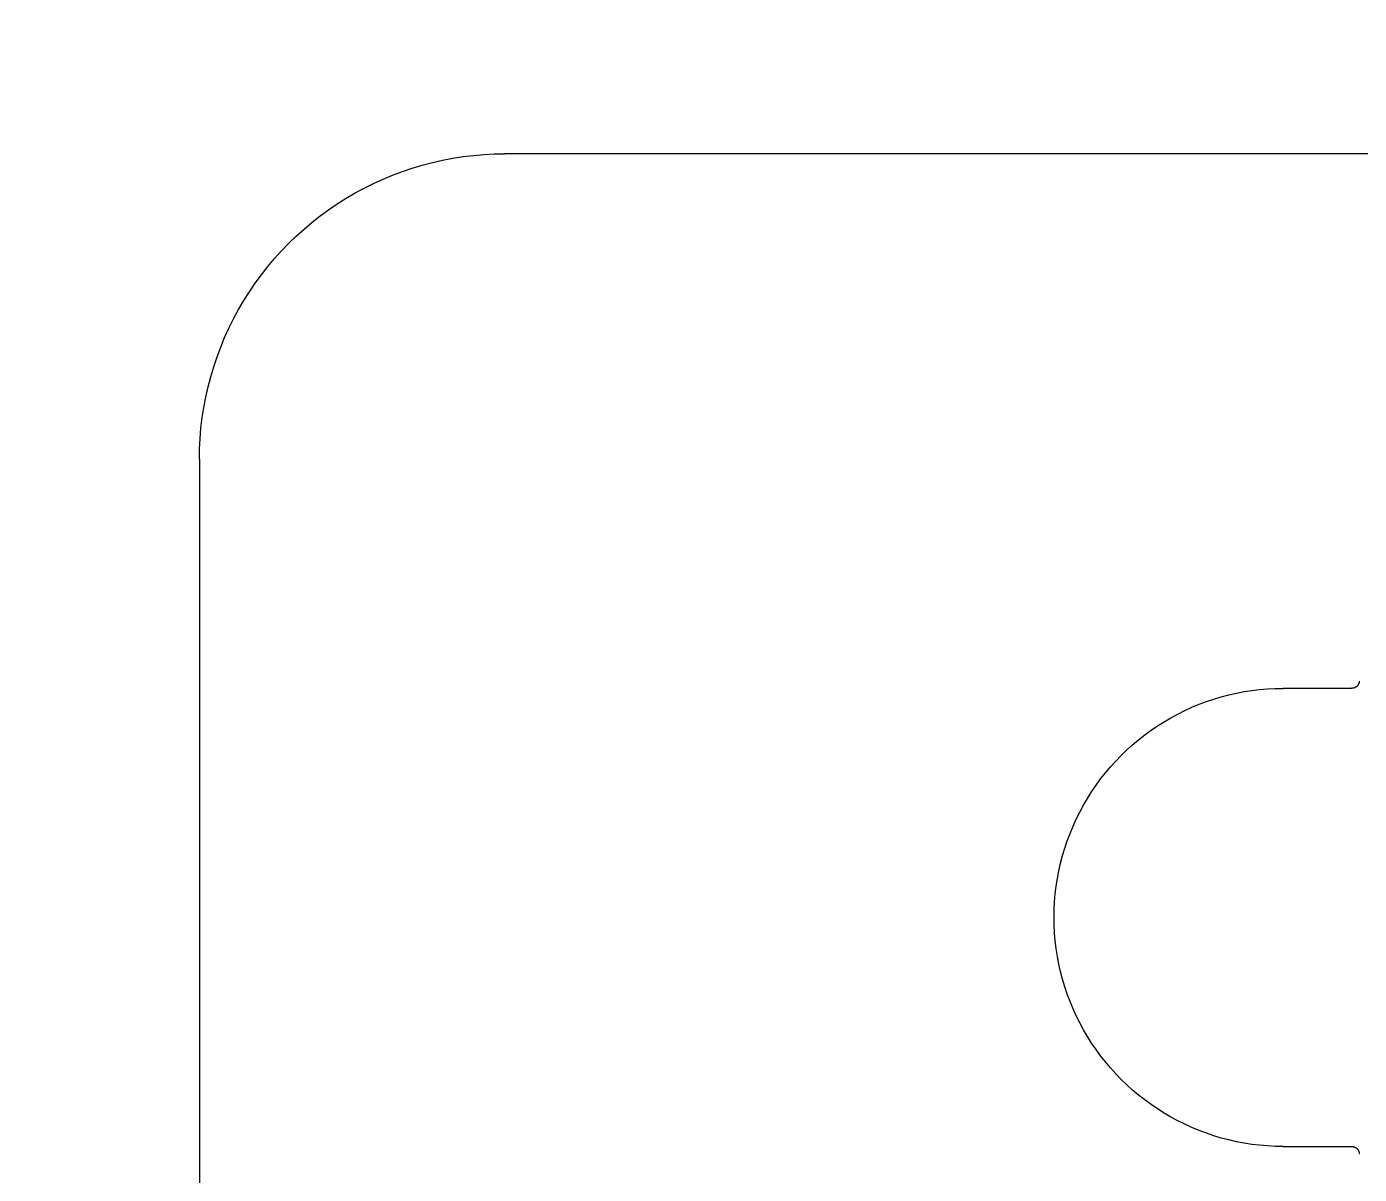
# Model space of a CAD drawing. Header units: inches. Extents: x -6 to 165, y -5 to 126.
# Drawn here: x 3.507 to 5.227, y 62.928 to 64.408 of the extents above; entities that cross this region are included whole.
import ezdxf

# ---------------------------------------------------------------- set-up
doc = ezdxf.new("R2010")
doc.units = ezdxf.units.IN
doc.header["$PDSIZE"] = -1
doc.layers.add('ZANO_R', color=7, linetype='Continuous', lineweight=0)
doc.layers.add('ZANO_W', color=1, linetype='Continuous', lineweight=0)
doc.styles.get("Standard").update_dxf_attribs({"font": 'arial.ttf'})
doc.dimstyles.new('amerykanie', dxfattribs={"dimtxt": 50, "dimasz": 50, "dimexe": 0.5, "dimexo": 0.5, "dimgap": 1, "dimtad": 1, "dimdec": 0, "dimzin": 0, "dimlunit": 5, "dimtxsty": 'Standard', "dimcen": 0.09, "dimclrd": 1, "dimclre": 1, "dimclrt": 1, "dimazin": 0, "dimtfac": 1, "dimtdec": 0, "dimtmove": 0, "dimatfit": 3, "dimfxl": 1, "dimtzin": 0, "dimarcsym": 1})

# ---------------------------------------------------------------- blocks, each defined once
blk = doc.blocks.new('*D365')
at = {"layer": 'Defpoints', "color": 0}
for p in [(5.8568, 71.4596), (-2.0716, 46.5223), (4.1037, 46.5223)]:
    blk.add_point(p, dxfattribs=at)
at = {"layer": 'ZANO_W', "color": 1, "lineweight": -2}
for p, q in [((5.3568, 71.4596), (-2.5716, 71.4596)), ((-2.0716, 70.4596), (-2.0716, 47.5223)), ((3.6037, 46.5223), (-2.5716, 46.5223))]:
    blk.add_line(p, q, dxfattribs=at)
at = {"layer": 'ZANO_W', "color": 1}
for points in [[(-1.905, 70.4596), (-2.2383, 70.4596), (-2.0716, 71.4596)], [(-2.2383, 47.5223), (-1.905, 47.5223), (-2.0716, 46.5223)]]:
    blk.add_solid(points, dxfattribs=at)
at = {"layer": 'ZANO_W', "color": 1, "insert": (-3.4118, 58.9909), "char_height": 1.625, "attachment_point": 5, "rotation": 90}
blk.add_mtext('24 15/16', dxfattribs=at)

msp = doc.modelspace()

# ---------------------------------------------------------------- linework, layer by layer
at = {"layer": 'ZANO_R'}
for p, q in [((4.04378, 64.23598), (4.05699, 64.23849)), ((4.05699, 64.23849), (4.07028, 64.24055)), ((4.07028, 64.24055), (4.08363, 64.24216)), ((4.08363, 64.24216), (4.09703, 64.2433)), ((4.09703, 64.2433), (4.11046, 64.24399)), ((4.11046, 64.24399), (4.12391, 64.24422)), ((5.54171, 64.24422), (4.12391, 64.24422)), ((3.97943, 64.21676), (3.99202, 64.22148)), ((3.99202, 64.22148), (4.00477, 64.22577)), ((4.00477, 64.22577), (4.01765, 64.22962)), ((4.01765, 64.22962), (4.03066, 64.23302)), ((4.03066, 64.23302), (4.04378, 64.23598)), ((3.94272, 64.20007), (3.95476, 64.20605)), ((3.95476, 64.20605), (3.967, 64.21162)), ((3.967, 64.21162), (3.97943, 64.21676)), ((3.90791, 64.1797), (3.91928, 64.18689)), ((3.91928, 64.18689), (3.93089, 64.19368)), ((3.93089, 64.19368), (3.94272, 64.20007)), ((3.88594, 64.1642), (3.89679, 64.17214)), ((3.89679, 64.17214), (3.90791, 64.1797)), ((3.86508, 64.14722), (3.87537, 64.15589)), ((3.87537, 64.15589), (3.88594, 64.1642)), ((3.84543, 64.12887), (3.8551, 64.13821)), ((3.8551, 64.13821), (3.86508, 64.14722)), ((3.82707, 64.10922), (3.83608, 64.1192)), ((3.83608, 64.1192), (3.84543, 64.12887)), ((3.81841, 64.09893), (3.82707, 64.10922)), ((3.80216, 64.0775), (3.8101, 64.08836)), ((3.8101, 64.08836), (3.81841, 64.09893)), ((3.78741, 64.05502), (3.79459, 64.06639)), ((3.79459, 64.06639), (3.80216, 64.0775)), ((3.78062, 64.04341), (3.78741, 64.05502)), ((3.76825, 64.01953), (3.77423, 64.03158)), ((3.77423, 64.03158), (3.78062, 64.04341)), ((3.76268, 64.00729), (3.76825, 64.01953)), ((3.75753, 63.99487), (3.76268, 64.00729)), ((3.74853, 63.96953), (3.75281, 63.98227)), ((3.75281, 63.98227), (3.75753, 63.99487)), ((3.74468, 63.95664), (3.74853, 63.96953)), ((3.74127, 63.94363), (3.74468, 63.95664)), ((3.7358, 63.9173), (3.73831, 63.93052)), ((3.73831, 63.93052), (3.74127, 63.94363)), ((3.73374, 63.90401), (3.7358, 63.9173)), ((3.73214, 63.89066), (3.73374, 63.90401)), ((3.7303, 63.86383), (3.73099, 63.87726)), ((3.73099, 63.87726), (3.73214, 63.89066)), ((3.73008, 63.85039), (3.7303, 63.86383)), ((3.73008, 63.85039), (3.73008, 46.91558)), ((5.06809, 63.54884), (5.07799, 63.55072)), ((5.07799, 63.55072), (5.08796, 63.55226)), ((5.08796, 63.55226), (5.09798, 63.55346)), ((5.09798, 63.55346), (5.10802, 63.55432)), ((5.10802, 63.55432), (5.1181, 63.55484)), ((5.1181, 63.55484), (5.12818, 63.55501)), ((5.21679, 63.55501), (5.12818, 63.55501)), ((5.21714, 63.55502), (5.21679, 63.55501)), ((5.21748, 63.55504), (5.21714, 63.55502)), ((5.21782, 63.55507), (5.21748, 63.55504)), ((5.21816, 63.55511), (5.21782, 63.55507)), ((5.2185, 63.55516), (5.21816, 63.55511)), ((5.21884, 63.55523), (5.2185, 63.55516)), ((5.21918, 63.55531), (5.21884, 63.55523)), ((5.21951, 63.55539), (5.21918, 63.55531)), ((5.21984, 63.5555), (5.21951, 63.55539)), ((5.22016, 63.55561), (5.21984, 63.5555)), ((5.22048, 63.55573), (5.22016, 63.55561)), ((5.2208, 63.55586), (5.22048, 63.55573)), ((5.22111, 63.55601), (5.2208, 63.55586)), ((5.22142, 63.55617), (5.22111, 63.55601)), ((5.22172, 63.55633), (5.22142, 63.55617)), ((5.22201, 63.55651), (5.22172, 63.55633)), ((5.2223, 63.5567), (5.22201, 63.55651)), ((5.22258, 63.55689), (5.2223, 63.5567)), ((5.22286, 63.5571), (5.22258, 63.55689)), ((5.22312, 63.55732), (5.22286, 63.5571)), ((5.22338, 63.55754), (5.22312, 63.55732)), ((5.22363, 63.55778), (5.22338, 63.55754)), ((5.22388, 63.55802), (5.22363, 63.55778)), ((5.22411, 63.55827), (5.22388, 63.55802)), ((5.22434, 63.55853), (5.22411, 63.55827)), ((5.22455, 63.5588), (5.22434, 63.55853)), ((5.22476, 63.55907), (5.22455, 63.5588)), ((5.22496, 63.55935), (5.22476, 63.55907)), ((5.22514, 63.55964), (5.22496, 63.55935)), ((5.22532, 63.55994), (5.22514, 63.55964)), ((5.22549, 63.56024), (5.22532, 63.55994)), ((5.22564, 63.56054), (5.22549, 63.56024)), ((5.22579, 63.56085), (5.22564, 63.56054)), ((5.22592, 63.56117), (5.22579, 63.56085)), ((5.22605, 63.56149), (5.22592, 63.56117)), ((5.22616, 63.56182), (5.22605, 63.56149)), ((5.22626, 63.56215), (5.22616, 63.56182)), ((5.22635, 63.56248), (5.22626, 63.56215)), ((5.22642, 63.56281), (5.22635, 63.56248)), ((5.22649, 63.56315), (5.22642, 63.56281)), ((5.22654, 63.56349), (5.22649, 63.56315)), ((5.22659, 63.56383), (5.22654, 63.56349)), ((5.22662, 63.56417), (5.22659, 63.56383)), ((5.0105, 63.53056), (5.01982, 63.53442)), ((5.01982, 63.53442), (5.02927, 63.53796)), ((5.02927, 63.53796), (5.03883, 63.54117)), ((5.03883, 63.54117), (5.04849, 63.54406)), ((5.04849, 63.54406), (5.05825, 63.54662)), ((5.05825, 63.54662), (5.06809, 63.54884)), ((4.97471, 63.51201), (4.98342, 63.51711)), ((4.98342, 63.51711), (4.99229, 63.5219)), ((4.99229, 63.5219), (5.00132, 63.52638)), ((5.00132, 63.52638), (5.0105, 63.53056)), ((4.94971, 63.49499), (4.95784, 63.50095)), ((4.95784, 63.50095), (4.96618, 63.50663)), ((4.96618, 63.50663), (4.97471, 63.51201)), ((4.92657, 63.47551), (4.93406, 63.48227)), ((4.93406, 63.48227), (4.94177, 63.48876)), ((4.94177, 63.48876), (4.94971, 63.49499)), ((4.91231, 63.46125), (4.91932, 63.4685)), ((4.91932, 63.4685), (4.92657, 63.47551)), ((4.89906, 63.44605), (4.90555, 63.45376)), ((4.90555, 63.45376), (4.91231, 63.46125)), ((4.88119, 63.42164), (4.88687, 63.42998)), ((4.88687, 63.42998), (4.89283, 63.43811)), ((4.89283, 63.43811), (4.89906, 63.44605)), ((4.87072, 63.4044), (4.87581, 63.41311)), ((4.87581, 63.41311), (4.88119, 63.42164)), ((4.86144, 63.3865), (4.86592, 63.39553)), ((4.86592, 63.39553), (4.87072, 63.4044)), ((4.85726, 63.37732), (4.86144, 63.3865)), ((4.84986, 63.35855), (4.8534, 63.368)), ((4.8534, 63.368), (4.85726, 63.37732)), ((4.84376, 63.33933), (4.84665, 63.34899)), ((4.84665, 63.34899), (4.84986, 63.35855)), ((4.83898, 63.31973), (4.84121, 63.32957)), ((4.84121, 63.32957), (4.84376, 63.33933)), ((4.83556, 63.29986), (4.8371, 63.30983)), ((4.8371, 63.30983), (4.83898, 63.31973)), ((4.83436, 63.28985), (4.83556, 63.29986)), ((4.83298, 63.26972), (4.8335, 63.2798)), ((4.8335, 63.2798), (4.83436, 63.28985)), ((4.83281, 63.25964), (4.83298, 63.26972)), ((4.83298, 63.24955), (4.83281, 63.25964)), ((4.8335, 63.23948), (4.83298, 63.24955)), ((4.83436, 63.22943), (4.8335, 63.23948)), ((4.83556, 63.21942), (4.83436, 63.22943)), ((4.8371, 63.20945), (4.83556, 63.21942)), ((4.83898, 63.19954), (4.8371, 63.20945)), ((4.84121, 63.1897), (4.83898, 63.19954)), ((4.84376, 63.17995), (4.84121, 63.1897)), ((4.84665, 63.17028), (4.84376, 63.17995)), ((4.84986, 63.16072), (4.84665, 63.17028)), ((4.8534, 63.15128), (4.84986, 63.16072)), ((4.85726, 63.14196), (4.8534, 63.15128)), ((4.86144, 63.13278), (4.85726, 63.14196)), ((4.86592, 63.12375), (4.86144, 63.13278)), ((4.87072, 63.11487), (4.86592, 63.12375)), ((4.87581, 63.10617), (4.87072, 63.11487)), ((4.88119, 63.09764), (4.87581, 63.10617)), ((4.88687, 63.0893), (4.88119, 63.09764)), ((4.89283, 63.08116), (4.88687, 63.0893)), ((4.89906, 63.07323), (4.89283, 63.08116)), ((4.90555, 63.06552), (4.89906, 63.07323)), ((4.91231, 63.05803), (4.90555, 63.06552)), ((4.91932, 63.05078), (4.91231, 63.05803)), ((4.92657, 63.04377), (4.91932, 63.05078)), ((4.93406, 63.03701), (4.92657, 63.04377)), ((4.94177, 63.03051), (4.93406, 63.03701)), ((4.94971, 63.02428), (4.94177, 63.03051)), ((4.95784, 63.01833), (4.94971, 63.02428)), ((4.96618, 63.01265), (4.95784, 63.01833)), ((4.97471, 63.00727), (4.96618, 63.01265)), ((4.98342, 63.00217), (4.97471, 63.00727)), ((4.99229, 62.99738), (4.98342, 63.00217)), ((5.00132, 62.99289), (4.99229, 62.99738)), ((5.0105, 62.98872), (5.00132, 62.99289)), ((5.01982, 62.98486), (5.0105, 62.98872)), ((5.02927, 62.98132), (5.01982, 62.98486)), ((5.03883, 62.9781), (5.02927, 62.98132)), ((5.04849, 62.97522), (5.03883, 62.9781)), ((5.05825, 62.97266), (5.04849, 62.97522)), ((5.06809, 62.97044), (5.05825, 62.97266)), ((5.07799, 62.96856), (5.06809, 62.97044)), ((5.08796, 62.96702), (5.07799, 62.96856)), ((5.09798, 62.96581), (5.08796, 62.96702)), ((5.10802, 62.96495), (5.09798, 62.96581)), ((5.1181, 62.96444), (5.10802, 62.96495)), ((5.12818, 62.96426), (5.1181, 62.96444)), ((5.12818, 62.96426), (5.21679, 62.96426)), ((5.21679, 62.96426), (5.21714, 62.96426)), ((5.21714, 62.96426), (5.21748, 62.96424)), ((5.21748, 62.96424), (5.21782, 62.96421)), ((5.21782, 62.96421), (5.21816, 62.96417)), ((5.21816, 62.96417), (5.2185, 62.96411)), ((5.2185, 62.96411), (5.21884, 62.96405)), ((5.21884, 62.96405), (5.21918, 62.96397)), ((5.21918, 62.96397), (5.21951, 62.96388)), ((5.21951, 62.96388), (5.21984, 62.96378)), ((5.21984, 62.96378), (5.22016, 62.96367)), ((5.22016, 62.96367), (5.22048, 62.96355)), ((5.22048, 62.96355), (5.2208, 62.96341)), ((5.2208, 62.96341), (5.22111, 62.96327)), ((5.22111, 62.96327), (5.22142, 62.96311)), ((5.22142, 62.96311), (5.22172, 62.96295)), ((5.22172, 62.96295), (5.22201, 62.96277)), ((5.22201, 62.96277), (5.2223, 62.96258)), ((5.2223, 62.96258), (5.22258, 62.96238)), ((5.22258, 62.96238), (5.22286, 62.96218)), ((5.22286, 62.96218), (5.22312, 62.96196)), ((5.22312, 62.96196), (5.22338, 62.96174)), ((5.22338, 62.96174), (5.22363, 62.9615)), ((5.22363, 62.9615), (5.22388, 62.96126)), ((5.22388, 62.96126), (5.22411, 62.96101)), ((5.22411, 62.96101), (5.22434, 62.96075)), ((5.22434, 62.96075), (5.22455, 62.96048)), ((5.22455, 62.96048), (5.22476, 62.96021)), ((5.22476, 62.96021), (5.22496, 62.95992)), ((5.22496, 62.95992), (5.22514, 62.95964)), ((5.22514, 62.95964), (5.22532, 62.95934)), ((5.22532, 62.95934), (5.22549, 62.95904)), ((5.22549, 62.95904), (5.22564, 62.95873)), ((5.22564, 62.95873), (5.22579, 62.95842)), ((5.22579, 62.95842), (5.22592, 62.95811)), ((5.22592, 62.95811), (5.22605, 62.95779)), ((5.22605, 62.95779), (5.22616, 62.95746)), ((5.22616, 62.95746), (5.22626, 62.95713)), ((5.22626, 62.95713), (5.22635, 62.9568)), ((5.22635, 62.9568), (5.22642, 62.95647)), ((5.22642, 62.95647), (5.22649, 62.95613)), ((5.22649, 62.95613), (5.22654, 62.95579)), ((5.22654, 62.95579), (5.22659, 62.95545)), ((5.22659, 62.95545), (5.22662, 62.95511))]:
    msp.add_line(p, q, dxfattribs=at)

# ---------------------------------------------------------------- dimensions: what is measured, and where the dimension line sits
at = {"layer": 'ZANO_W'}
dim = msp.add_linear_dim(base=(-2.07164, 46.52232), p1=(5.85677, 71.45956), p2=(4.10375, 46.52232), angle=90, dimstyle='amerykanie', override={"dimtxt": 1.625, "dimasz": 1, "dimgap": 0.5, "dimdec": 4, "dimaunit": 1, "dimadec": 1, "dimtdec": 4, "dimtmove": 1, "dimfrac": 2}, dxfattribs=at)
dim.commit()
dim.dimension.update_dxf_attribs({"geometry": '*D365', "text_midpoint": (-3.41185, 58.99094)})

doc.saveas('drawing.dxf')
